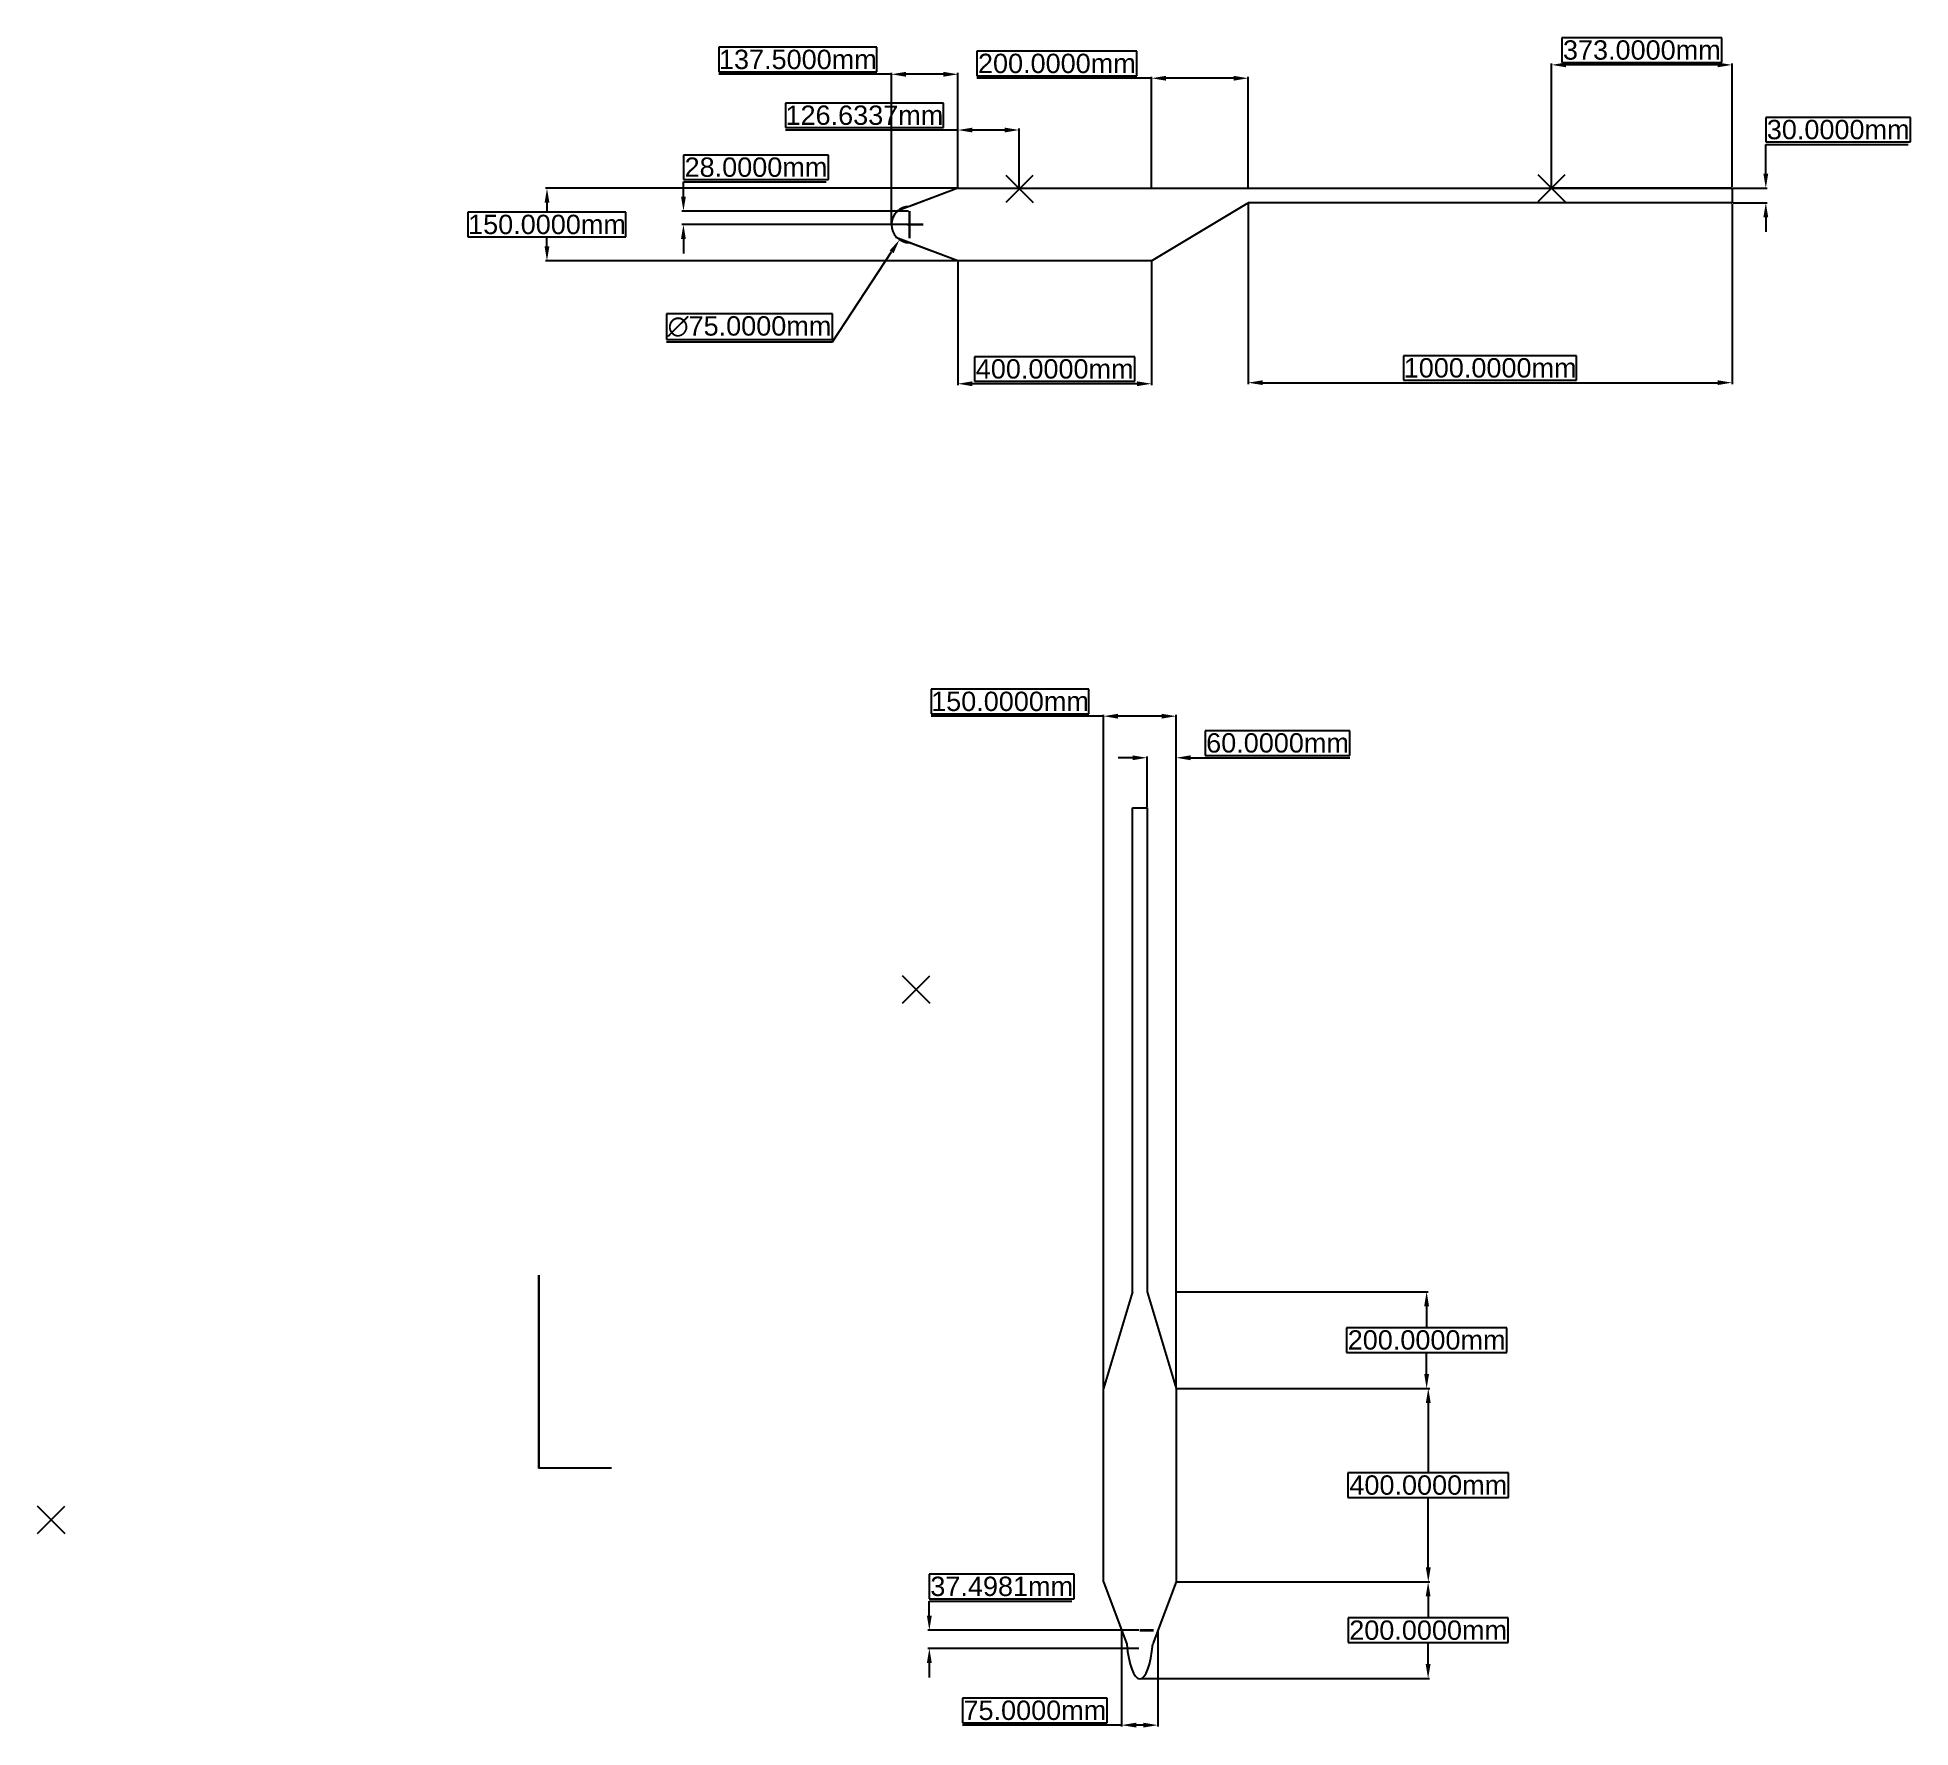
# Model space of a CAD drawing. Header units: millimetres. Extents: x 372 to 4244, y 431 to 3925.
import ezdxf

# ---------------------------------------------------------------- set-up
doc = ezdxf.new("R2010")
doc.units = ezdxf.units.MM
doc.header["$MEASUREMENT"] = 0
for name, color, linetype in [('CENTER_MARK', 170, 'Continuous'), ('FUSELAJ', 40, 'Continuous'), ('MARCAJE', 241, 'Continuous')]:
    doc.layers.add(name, color=color, linetype=linetype)
doc.layers.add('COTE', color=114, linetype='Continuous', lineweight=35)
doc.styles.get("Standard").update_dxf_attribs({"font": 'arial.ttf'})
doc.dimstyles.new('AERO_DIM', dxfattribs={"dimtxt": 40, "dimasz": 30, "dimexe": 3, "dimexo": 2, "dimgap": -5, "dimtad": 1, "dimtih": 1, "dimtoh": 1, "dimdec": 4, "dimzin": 0, "dimdsep": 46, "dimtxsty": 'Standard', "dimcen": 5, "dimadec": 0, "dimazin": 0, "dimtfac": 1, "dimtdec": 4, "dimtofl": 0, "dimtmove": 0, "dimatfit": 3, "dimfxl": 1, "dimtolj": 1, "dimtzin": 0, "dimarcsym": 0})

# ---------------------------------------------------------------- blocks, each defined once
blk = doc.blocks.new('*D3')
at = {"layer": 'COTE', "color": 0, "lineweight": -2, "transparency": 16777216}
for p, q in [((2274.7, 3460.9), (2274.7, 3205.8)), ((2674.7, 3460.9), (2674.7, 3205.8)), ((2640.6, 3264.6), (2308.7, 3264.6)), ((2308.7, 3264.6), (2308.7, 3213.8)), ((2640.6, 3213.8), (2640.6, 3264.6)), ((2308.7, 3213.8), (2640.6, 3213.8)), ((2644.7, 3208.8), (2304.7, 3208.8))]:
    blk.add_line(p, q, dxfattribs=at)
at = {"layer": 'COTE', "color": 0, "transparency": 16777216}
for points in [[(2304.7, 3213.8), (2304.7, 3203.8), (2274.7, 3208.8)], [(2644.7, 3213.8), (2644.7, 3203.8), (2674.7, 3208.8)]]:
    blk.add_solid(points, dxfattribs=at)
at = {"layer": 'Defpoints', "color": 0, "transparency": 16777216}
for p in [(2274.7, 3462.9), (2674.7, 3462.9), (2274.7, 3208.8)]:
    blk.add_point(p, dxfattribs=at)
at = {"layer": 'COTE', "color": 0, "transparency": 16777216, "insert": (2474.7, 3239.2), "char_height": 40, "attachment_point": 5}
blk.add_mtext('\\A1;400.0000mm', dxfattribs=at)
blk = doc.blocks.new('*D4')
at = {"layer": 'COTE', "color": 0, "lineweight": -2, "transparency": 16777216}
for p, q in [((2874.7, 3580.9), (2874.7, 3208)), ((3874.7, 3580.9), (3874.7, 3208)), ((3553.4, 3266.8), (3195.9, 3266.8)), ((3195.9, 3266.8), (3195.9, 3216)), ((3553.4, 3216), (3553.4, 3266.8)), ((3195.9, 3216), (3553.4, 3216)), ((2904.7, 3211), (3844.7, 3211))]:
    blk.add_line(p, q, dxfattribs=at)
at = {"layer": 'COTE', "color": 0, "transparency": 16777216}
for points in [[(2904.7, 3216), (2904.7, 3206), (2874.7, 3211)], [(3844.7, 3216), (3844.7, 3206), (3874.7, 3211)]]:
    blk.add_solid(points, dxfattribs=at)
at = {"layer": 'Defpoints', "color": 0, "transparency": 16777216}
for p in [(2874.7, 3582.9), (3874.7, 3582.9), (3874.7, 3211)]:
    blk.add_point(p, dxfattribs=at)
at = {"layer": 'COTE', "color": 0, "transparency": 16777216, "insert": (3374.7, 3241.4), "char_height": 40, "attachment_point": 5}
blk.add_mtext('\\A1;1000.0000mm', dxfattribs=at)
blk = doc.blocks.new('*D5')
at = {"layer": 'COTE', "color": 0, "lineweight": -2, "transparency": 16777216}
for p, q in [((2644.7, 3896.2), (2313.7, 3896.2)), ((2313.7, 3896.2), (2313.7, 3845.4)), ((2644.7, 3845.4), (2644.7, 3896.2)), ((2313.7, 3845.4), (2644.7, 3845.4)), ((2674.7, 3840.4), (2313.7, 3840.4)), ((2674.7, 3614.9), (2674.7, 3843.4)), ((2844.7, 3840.4), (2704.7, 3840.4)), ((2874.7, 3614.9), (2874.7, 3843.4))]:
    blk.add_line(p, q, dxfattribs=at)
at = {"layer": 'COTE', "color": 0, "transparency": 16777216}
for points in [[(2704.7, 3845.4), (2704.7, 3835.4), (2674.7, 3840.4)], [(2844.7, 3845.4), (2844.7, 3835.4), (2874.7, 3840.4)]]:
    blk.add_solid(points, dxfattribs=at)
at = {"layer": 'Defpoints', "color": 0, "transparency": 16777216}
for p in [(2674.7, 3840.4), (2674.7, 3612.9), (2874.7, 3612.9)]:
    blk.add_point(p, dxfattribs=at)
at = {"layer": 'COTE', "color": 0, "transparency": 16777216, "insert": (2479.2, 3870.8), "char_height": 40, "attachment_point": 5}
blk.add_mtext('\\A1;200.0000mm', dxfattribs=at)
blk = doc.blocks.new('*D6')
at = {"layer": 'COTE', "color": 0, "lineweight": -2, "transparency": 16777216}
for p, q in [((4243.5, 3759.5), (3944.4, 3759.5)), ((3944.4, 3759.5), (3944.4, 3708.6)), ((4243.5, 3708.6), (4243.5, 3759.5)), ((3944.4, 3708.6), (4243.5, 3708.6)), ((3944.4, 3642.9), (3944.4, 3703.6)), ((3944.4, 3703.6), (4238.5, 3703.6)), ((3876.7, 3612.9), (3947.4, 3612.9)), ((3876.7, 3582.9), (3947.4, 3582.9)), ((3944.4, 3552.9), (3944.4, 3522.9))]:
    blk.add_line(p, q, dxfattribs=at)
at = {"layer": 'COTE', "color": 0, "transparency": 16777216}
for points in [[(3939.4, 3642.9), (3949.4, 3642.9), (3944.4, 3612.9)], [(3939.4, 3552.9), (3949.4, 3552.9), (3944.4, 3582.9)]]:
    blk.add_solid(points, dxfattribs=at)
at = {"layer": 'Defpoints', "color": 0, "transparency": 16777216}
for p in [(3874.7, 3612.9), (3874.7, 3582.9), (3944.4, 3582.9)]:
    blk.add_point(p, dxfattribs=at)
at = {"layer": 'COTE', "color": 0, "transparency": 16777216, "insert": (4094, 3734), "char_height": 40, "attachment_point": 5}
blk.add_mtext('\\A1;30.0000mm', dxfattribs=at)
blk = doc.blocks.new('*D7')
at = {"layer": 'COTE', "color": 0, "lineweight": -2, "transparency": 16777216}
for p, q in [((2007.2, 3681.7), (1707.4, 3681.7)), ((1707.4, 3681.7), (1707.4, 3630.9)), ((2007.2, 3630.9), (2007.2, 3681.7)), ((1707.4, 3630.9), (2007.2, 3630.9)), ((1707.4, 3595.9), (1707.4, 3625.9)), ((1707.4, 3625.9), (2002.2, 3625.9)), ((2172.7, 3565.9), (1704.4, 3565.9)), ((2172.7, 3537.9), (1704.4, 3537.9)), ((1707.4, 3507.9), (1707.4, 3477.9))]:
    blk.add_line(p, q, dxfattribs=at)
at = {"layer": 'COTE', "color": 0, "transparency": 16777216}
for points in [[(1702.4, 3595.9), (1712.4, 3595.9), (1707.4, 3565.9)], [(1702.4, 3507.9), (1712.4, 3507.9), (1707.4, 3537.9)]]:
    blk.add_solid(points, dxfattribs=at)
at = {"layer": 'Defpoints', "color": 0, "transparency": 16777216}
for p in [(1707.4, 3565.9), (2174.7, 3565.9), (2174.7, 3537.9)]:
    blk.add_point(p, dxfattribs=at)
at = {"layer": 'COTE', "color": 0, "transparency": 16777216, "insert": (1857.3, 3656.3), "char_height": 40, "attachment_point": 5}
blk.add_mtext('\\A1;28.0000mm', dxfattribs=at)
blk = doc.blocks.new('*D8')
at = {"layer": 'COTE', "color": 0, "lineweight": -2, "transparency": 16777216}
for p, q in [((2272.7, 3612.9), (1422.4, 3612.9)), ((1588.6, 3563.3), (1262.1, 3563.3)), ((1262.1, 3563.3), (1262.1, 3512.5)), ((1425.4, 3582.9), (1425.4, 3563.3)), ((1588.6, 3512.5), (1588.6, 3563.3)), ((1262.1, 3512.5), (1588.6, 3512.5)), ((1425.4, 3492.9), (1425.4, 3512.5)), ((2272.7, 3462.9), (1422.4, 3462.9))]:
    blk.add_line(p, q, dxfattribs=at)
at = {"layer": 'COTE', "color": 0, "transparency": 16777216}
for points in [[(1420.4, 3582.9), (1430.4, 3582.9), (1425.4, 3612.9)], [(1420.4, 3492.9), (1430.4, 3492.9), (1425.4, 3462.9)]]:
    blk.add_solid(points, dxfattribs=at)
at = {"layer": 'Defpoints', "color": 0, "transparency": 16777216}
for p in [(2274.7, 3612.9), (1425.4, 3462.9), (2274.7, 3462.9)]:
    blk.add_point(p, dxfattribs=at)
at = {"layer": 'COTE', "color": 0, "transparency": 16777216, "insert": (1425.4, 3537.9), "char_height": 40, "attachment_point": 5}
blk.add_mtext('\\A1;150.0000mm', dxfattribs=at)
blk = doc.blocks.new('*D9')
at = {"layer": 'COTE', "color": 0, "lineweight": -2, "transparency": 16777216}
for p, q in [((2169.7, 3537.9), (2179.7, 3537.9)), ((2174.7, 3532.9), (2174.7, 3542.9)), ((2015.2, 3295.4), (2137.6, 3481.5)), ((2015.2, 3353.5), (1672.5, 3353.5)), ((1672.5, 3353.5), (1672.5, 3300.4)), ((2015.2, 3300.4), (2015.2, 3353.5)), ((1672.5, 3300.4), (2015.2, 3300.4)), ((1672.5, 3295.4), (2015.2, 3295.4))]:
    blk.add_line(p, q, dxfattribs=at)
at = {"layer": 'COTE', "color": 0, "transparency": 16777216}
blk.add_solid([(2133.4, 3484.2), (2141.7, 3478.7), (2154, 3506.6)], dxfattribs=at)
at = {"layer": 'Defpoints', "color": 0, "transparency": 16777216}
for p in [(2195.3, 3569.2), (2154, 3506.6)]:
    blk.add_point(p, dxfattribs=at)
at = {"layer": 'COTE', "color": 0, "transparency": 16777216, "insert": (1843.9, 3327), "char_height": 40, "attachment_point": 5}
blk.add_mtext('\\A1;∅75.0000mm', dxfattribs=at)
blk = doc.blocks.new('*D10')
at = {"layer": 'COTE', "color": 0, "lineweight": -2, "transparency": 16777216}
for p, q in [((2107.2, 3904.5), (1780.7, 3904.5)), ((1780.7, 3904.5), (1780.7, 3853.6)), ((2107.2, 3853.6), (2107.2, 3904.5)), ((1780.7, 3853.6), (2107.2, 3853.6)), ((2137.2, 3848.6), (1780.7, 3848.6)), ((2137.2, 3539.9), (2137.2, 3851.6)), ((2244.7, 3848.6), (2167.2, 3848.6)), ((2274.7, 3614.9), (2274.7, 3851.6))]:
    blk.add_line(p, q, dxfattribs=at)
at = {"layer": 'COTE', "color": 0, "transparency": 16777216}
for points in [[(2167.2, 3853.6), (2167.2, 3843.6), (2137.2, 3848.6)], [(2244.7, 3853.6), (2244.7, 3843.6), (2274.7, 3848.6)]]:
    blk.add_solid(points, dxfattribs=at)
at = {"layer": 'Defpoints', "color": 0, "transparency": 16777216}
for p in [(2137.2, 3848.6), (2274.7, 3612.9), (2137.2, 3537.9)]:
    blk.add_point(p, dxfattribs=at)
at = {"layer": 'COTE', "color": 0, "transparency": 16777216, "insert": (1943.9, 3879.1), "char_height": 40, "attachment_point": 5}
blk.add_mtext('\\A1;137.5000mm', dxfattribs=at)
blk = doc.blocks.new('*D11')
at = {"layer": 'COTE', "color": 0, "lineweight": -2, "transparency": 16777216}
for p, q in [((3853.3, 3923.9), (3523, 3923.9)), ((3523, 3923.9), (3523, 3873)), ((3853.3, 3873), (3853.3, 3923.9)), ((3523, 3873), (3853.3, 3873)), ((3501.7, 3614.9), (3501.7, 3871)), ((3844.7, 3868), (3531.7, 3868)), ((3874.7, 3614.9), (3874.7, 3871))]:
    blk.add_line(p, q, dxfattribs=at)
at = {"layer": 'COTE', "color": 0, "transparency": 16777216}
for points in [[(3531.7, 3873), (3531.7, 3863), (3501.7, 3868)], [(3844.7, 3873), (3844.7, 3863), (3874.7, 3868)]]:
    blk.add_solid(points, dxfattribs=at)
at = {"layer": 'Defpoints', "color": 0, "transparency": 16777216}
for p in [(3501.7, 3868), (3501.7, 3612.9), (3874.7, 3612.9)]:
    blk.add_point(p, dxfattribs=at)
at = {"layer": 'COTE', "color": 0, "transparency": 16777216, "insert": (3688.2, 3898.5), "char_height": 40, "attachment_point": 5}
blk.add_mtext('\\A1;373.0000mm', dxfattribs=at)
blk = doc.blocks.new('*D12')
at = {"layer": 'COTE', "color": 0, "lineweight": -2, "transparency": 16777216}
for p, q in [((2244.7, 3789.1), (1918.2, 3789.1)), ((1918.2, 3789.1), (1918.2, 3738.3)), ((2244.7, 3738.3), (2244.7, 3789.1)), ((1918.2, 3738.3), (2244.7, 3738.3)), ((2274.7, 3733.3), (1918.2, 3733.3)), ((2274.7, 3614.9), (2274.7, 3736.3)), ((2371.3, 3733.3), (2304.7, 3733.3)), ((2401.3, 3614.9), (2401.3, 3736.3))]:
    blk.add_line(p, q, dxfattribs=at)
at = {"layer": 'COTE', "color": 0, "transparency": 16777216}
for points in [[(2304.7, 3738.3), (2304.7, 3728.3), (2274.7, 3733.3)], [(2371.3, 3738.3), (2371.3, 3728.3), (2401.3, 3733.3)]]:
    blk.add_solid(points, dxfattribs=at)
at = {"layer": 'Defpoints', "color": 0, "transparency": 16777216}
for p in [(2274.7, 3733.3), (2274.7, 3612.9), (2401.3, 3612.9)]:
    blk.add_point(p, dxfattribs=at)
at = {"layer": 'COTE', "color": 0, "transparency": 16777216, "insert": (2081.4, 3763.7), "char_height": 40, "attachment_point": 5}
blk.add_mtext('\\A1;126.6337mm', dxfattribs=at)
blk = doc.blocks.new('*D13')
at = {"layer": 'COTE', "color": 0, "lineweight": -2, "transparency": 16777216}
for p, q in [((2545.6, 2577.3), (2219.1, 2577.3)), ((2219.1, 2577.3), (2219.1, 2526.5)), ((2545.6, 2526.5), (2545.6, 2577.3)), ((2219.1, 2526.5), (2545.6, 2526.5)), ((2575.6, 2521.5), (2219.1, 2521.5)), ((2575.6, 1133.7), (2575.6, 2524.5)), ((2695.6, 2521.5), (2605.6, 2521.5)), ((2725.6, 1133.7), (2725.6, 2524.5))]:
    blk.add_line(p, q, dxfattribs=at)
at = {"layer": 'COTE', "color": 0, "transparency": 16777216}
for points in [[(2605.6, 2526.5), (2605.6, 2516.5), (2575.6, 2521.5)], [(2695.6, 2526.5), (2695.6, 2516.5), (2725.6, 2521.5)]]:
    blk.add_solid(points, dxfattribs=at)
at = {"layer": 'Defpoints', "color": 0, "transparency": 16777216}
for p in [(2575.6, 2521.5), (2575.6, 1131.7), (2725.6, 1131.7)]:
    blk.add_point(p, dxfattribs=at)
at = {"layer": 'COTE', "color": 0, "transparency": 16777216, "insert": (2382.4, 2551.9), "char_height": 40, "attachment_point": 5}
blk.add_mtext('\\A1;150.0000mm', dxfattribs=at)
blk = doc.blocks.new('*D14')
at = {"layer": 'COTE', "color": 0, "lineweight": -2, "transparency": 16777216}
for p, q in [((3085, 2491.4), (2785.6, 2491.4)), ((2785.6, 2491.4), (2785.6, 2440.5)), ((3085, 2440.5), (3085, 2491.4)), ((2785.6, 2440.5), (3085, 2440.5)), ((2635.6, 2435.5), (2605.6, 2435.5)), ((2665.6, 2333.7), (2665.6, 2438.5)), ((2725.6, 2437.5), (2725.6, 2438.5)), ((2755.6, 2435.5), (3085, 2435.5))]:
    blk.add_line(p, q, dxfattribs=at)
at = {"layer": 'COTE', "color": 0, "transparency": 16777216}
for points in [[(2635.6, 2440.5), (2635.6, 2430.5), (2665.6, 2435.5)], [(2755.6, 2440.5), (2755.6, 2430.5), (2725.6, 2435.5)]]:
    blk.add_solid(points, dxfattribs=at)
at = {"layer": 'Defpoints', "color": 0, "transparency": 16777216}
for p in [(2725.6, 2435.5), (2725.6, 2435.5), (2665.6, 2331.7)]:
    blk.add_point(p, dxfattribs=at)
at = {"layer": 'COTE', "color": 0, "transparency": 16777216, "insert": (2935.3, 2466), "char_height": 40, "attachment_point": 5}
blk.add_mtext('\\A1;60.0000mm', dxfattribs=at)
blk = doc.blocks.new('*D15')
at = {"layer": 'COTE', "color": 0, "lineweight": -2, "transparency": 16777216}
for p, q in [((2727.6, 1331.7), (3246.4, 1331.7)), ((3243.4, 1301.7), (3243.4, 1257.1)), ((3408.9, 1257.1), (3078, 1257.1)), ((3078, 1257.1), (3078, 1206.3)), ((3408.9, 1206.3), (3408.9, 1257.1)), ((3078, 1206.3), (3408.9, 1206.3)), ((3243.4, 1161.7), (3243.4, 1206.3)), ((2727.6, 1131.7), (3246.4, 1131.7))]:
    blk.add_line(p, q, dxfattribs=at)
at = {"layer": 'COTE', "color": 0, "transparency": 16777216}
for points in [[(3238.4, 1301.7), (3248.4, 1301.7), (3243.4, 1331.7)], [(3238.4, 1161.7), (3248.4, 1161.7), (3243.4, 1131.7)]]:
    blk.add_solid(points, dxfattribs=at)
at = {"layer": 'Defpoints', "color": 0, "transparency": 16777216}
for p in [(2725.6, 1331.7), (3243.4, 1331.7), (2725.6, 1131.7)]:
    blk.add_point(p, dxfattribs=at)
at = {"layer": 'COTE', "color": 0, "transparency": 16777216, "insert": (3243.4, 1231.7), "char_height": 40, "attachment_point": 5}
blk.add_mtext('\\A1;200.0000mm', dxfattribs=at)
blk = doc.blocks.new('*D16')
at = {"layer": 'COTE', "color": 0, "lineweight": -2, "transparency": 16777216}
for p, q in [((2727.6, 1131.7), (3249.8, 1131.7)), ((3246.8, 1101.7), (3246.8, 957.1)), ((3412.7, 957.1), (3080.8, 957.1)), ((3080.8, 957.1), (3080.8, 906.3)), ((3412.7, 906.3), (3412.7, 957.1)), ((3080.8, 906.3), (3412.7, 906.3)), ((3246.8, 761.7), (3246.8, 906.3)), ((2727.6, 731.7), (3249.8, 731.7))]:
    blk.add_line(p, q, dxfattribs=at)
at = {"layer": 'COTE', "color": 0, "transparency": 16777216}
for points in [[(3241.8, 1101.7), (3251.8, 1101.7), (3246.8, 1131.7)], [(3241.8, 761.7), (3251.8, 761.7), (3246.8, 731.7)]]:
    blk.add_solid(points, dxfattribs=at)
at = {"layer": 'Defpoints', "color": 0, "transparency": 16777216}
for p in [(2725.6, 1131.7), (3246.8, 1131.7), (2725.6, 731.7)]:
    blk.add_point(p, dxfattribs=at)
at = {"layer": 'COTE', "color": 0, "transparency": 16777216, "insert": (3246.8, 931.7), "char_height": 40, "attachment_point": 5}
blk.add_mtext('\\A1;400.0000mm', dxfattribs=at)
blk = doc.blocks.new('*D17')
at = {"layer": 'COTE', "color": 0, "lineweight": -2, "transparency": 16777216}
for p, q in [((2727.6, 731.7), (3249.5, 731.7)), ((3246.5, 701.7), (3246.5, 657.1)), ((3412, 657.1), (3081.1, 657.1)), ((3081.1, 657.1), (3081.1, 606.3)), ((3412, 606.3), (3412, 657.1)), ((3081.1, 606.3), (3412, 606.3)), ((3246.5, 561.7), (3246.5, 606.3)), ((2652.7, 531.7), (3249.5, 531.7))]:
    blk.add_line(p, q, dxfattribs=at)
at = {"layer": 'COTE', "color": 0, "transparency": 16777216}
for points in [[(3241.5, 701.7), (3251.5, 701.7), (3246.5, 731.7)], [(3241.5, 561.7), (3251.5, 561.7), (3246.5, 531.7)]]:
    blk.add_solid(points, dxfattribs=at)
at = {"layer": 'Defpoints', "color": 0, "transparency": 16777216}
for p in [(2725.6, 731.7), (3246.5, 731.7), (2650.7, 531.7)]:
    blk.add_point(p, dxfattribs=at)
at = {"layer": 'COTE', "color": 0, "transparency": 16777216, "insert": (3246.5, 631.7), "char_height": 40, "attachment_point": 5}
blk.add_mtext('\\A1;200.0000mm', dxfattribs=at)
blk = doc.blocks.new('FUSELAJ_TOP')
at = {"layer": 'FUSELAJ'}
for p, q in [((2235, 471.7), (2235, 1471.7)), ((2235, 1471.7), (2265, 1471.7)), ((2265, 1471.7), (2265, 471.7)), ((2235, 471.7), (2175, 271.7)), ((2265, 471.7), (2325, 271.7)), ((2175, -128.3), (2175, 271.7)), ((2325, 271.7), (2325, -128.3)), ((2175, -128.3), (2223.2, -256.8)), ((2325, -128.3), (2276.9, -256.7))]:
    blk.add_line(p, q, dxfattribs=at)
blk.add_ellipse((2250, -228.4), major_axis=(0, -100), ratio=0.280112, start_param=5.000448, end_param=7.566721, dxfattribs=at)
at = {"layer": 'MARCAJE'}
for p, q in [((1787.9, 1096.6), (1759.6, 1124.9)), ((1759.6, 1068.3), (1816.2, 1124.9)), ((1787.9, 1096.6), (1816.2, 1068.3)), ((0, 0), (-28.3, 28.3)), ((-28.3, -28.3), (28.3, 28.3)), ((0, 0), (28.3, -28.3))]:
    blk.add_line(p, q, dxfattribs=at)
blk = doc.blocks.new('*D18')
at = {"layer": 'COTE', "color": 0, "lineweight": -2, "transparency": 16777216}
for p, q in [((2613.1, 629.7), (2613.1, 432.6)), ((2688.1, 629.7), (2688.1, 432.6)), ((2583.1, 491.5), (2284.3, 491.5)), ((2284.3, 491.5), (2284.3, 440.6)), ((2583.1, 440.6), (2583.1, 491.5)), ((2284.3, 440.6), (2583.1, 440.6)), ((2613.1, 435.6), (2284.3, 435.6)), ((2658.1, 435.6), (2643.1, 435.6))]:
    blk.add_line(p, q, dxfattribs=at)
at = {"layer": 'COTE', "color": 0, "transparency": 16777216}
for points in [[(2643.1, 440.6), (2643.1, 430.6), (2613.1, 435.6)], [(2658.1, 440.6), (2658.1, 430.6), (2688.1, 435.6)]]:
    blk.add_solid(points, dxfattribs=at)
at = {"layer": 'Defpoints', "color": 0, "transparency": 16777216}
for p in [(2613.1, 631.7), (2688.1, 631.7), (2613.1, 435.6)]:
    blk.add_point(p, dxfattribs=at)
at = {"layer": 'COTE', "color": 0, "transparency": 16777216, "insert": (2433.7, 466), "char_height": 40, "attachment_point": 5}
blk.add_mtext('\\A1;75.0000mm', dxfattribs=at)
blk = doc.blocks.new('*D19')
at = {"layer": 'COTE', "color": 0, "lineweight": -2, "transparency": 16777216}
for p, q in [((2514.8, 747.7), (2215.6, 747.7)), ((2215.6, 747.7), (2215.6, 696.8)), ((2514.8, 696.8), (2514.8, 747.7)), ((2215.6, 696.8), (2514.8, 696.8)), ((2215.6, 661.8), (2215.6, 691.8)), ((2215.6, 691.8), (2509.8, 691.8)), ((2648.6, 631.7), (2212.6, 631.8)), ((2648.6, 594.2), (2212.6, 594.3)), ((2215.6, 564.3), (2215.6, 534.3))]:
    blk.add_line(p, q, dxfattribs=at)
at = {"layer": 'COTE', "color": 0, "transparency": 16777216}
for points in [[(2210.6, 661.8), (2220.6, 661.8), (2215.6, 631.8)], [(2210.6, 564.3), (2220.6, 564.3), (2215.6, 594.3)]]:
    blk.add_solid(points, dxfattribs=at)
at = {"layer": 'Defpoints', "color": 0, "transparency": 16777216}
for p in [(2215.6, 631.8), (2650.6, 631.7), (2650.6, 594.2)]:
    blk.add_point(p, dxfattribs=at)
at = {"layer": 'COTE', "color": 0, "transparency": 16777216, "insert": (2365.2, 722.3), "char_height": 40, "attachment_point": 5}
blk.add_mtext('\\A1;37.4981mm', dxfattribs=at)
blk = doc.blocks.new('FUSELAJ_UAV_3D')
at = {"layer": 'FUSELAJ', "extrusion": (1, 0, 0)}
for p, q in [((-2.2, 92.9, 150), (-2.2, 492.9, 150)), ((-2.2, 492.9, 0), (-2.2, 92.9, 0))]:
    blk.add_line(p, q, dxfattribs=at)
at = {"layer": 'FUSELAJ'}
blk.add_line((148.1, 93.8), (-1.9, 93.8), dxfattribs=at)

msp = doc.modelspace()

# ---------------------------------------------------------------- linework, layer by layer
at = {"layer": 'CENTER_MARK'}
for p, q in [((2174.65298, 3509.86968), (2174.65298, 3565.86968)), ((2174.65298, 3565.86968), (2174.65298, 3537.86968)), ((2202.65298, 3537.86968), (2146.65298, 3537.86968)), ((2174.65298, 3537.86968), (2174.65298, 3509.86968)), ((2174.65298, 3537.86968), (2202.65298, 3537.86968))]:
    msp.add_line(p, q, dxfattribs=at)
at = {"layer": 'COTE'}
msp.add_line((2650.61455, 631.69598), (2678.61455, 631.69598), dxfattribs=at)
at = {"layer": 'FUSELAJ'}
for p, q in [((2274.65484, 3612.88087), (2146.24379, 3564.72673)), ((2274.65484, 3612.88087), (2174.65484, 3575.38087)), ((2274.65484, 3612.88087), (2674.65484, 3612.88087)), ((2274.65484, 3612.88087), (2674.65484, 3612.88087)), ((2674.65484, 3612.88087), (2924.65484, 3612.88087)), ((2674.65484, 3612.88087), (2874.65484, 3612.88087)), ((2674.65484, 3612.88087), (2924.65484, 3612.88087)), ((2674.65484, 3612.88087), (2874.65484, 3612.88087)), ((2874.65484, 3612.88087), (3874.65484, 3612.88087)), ((2874.65484, 3612.88087), (2924.65484, 3612.88087)), ((2874.65484, 3612.88087), (3874.65484, 3612.88087)), ((2874.65484, 3612.88087), (2924.65484, 3612.88087)), ((3874.65484, 3612.88087), (3501.65484, 3612.88087)), ((3874.65484, 3612.88087), (3874.65484, 3582.88087)), ((3874.65484, 3612.88087), (3874.65484, 3582.88087)), ((2674.65484, 3462.88087), (2874.65484, 3582.88087)), ((2674.65484, 3462.88087), (2874.65484, 3582.88087)), ((2674.65484, 3462.88087), (2874.65484, 3582.88087)), ((3874.65484, 3582.88087), (2874.65484, 3582.88087)), ((3874.65484, 3582.88087), (2874.65484, 3582.88087)), ((2274.65484, 3462.88087), (2146.3204, 3511.00628)), ((2274.65484, 3462.88087), (2174.65484, 3500.38087)), ((2674.65484, 3462.88087), (2274.65484, 3462.88087)), ((2674.65484, 3462.88087), (2274.65484, 3462.88087))]:
    msp.add_line(p, q, dxfattribs=at)
msp.add_arc((2174.65484, 3537.88087), 37.5, 90, 270, dxfattribs=at)
at = {"layer": 'MARCAJE'}
for p, q in [((2373.86214, 3640.30722), (2430.43068, 3583.73868)), ((2402.14641, 3612.02295), (2430.43068, 3640.30722)), ((3473.37057, 3641.16514), (3529.93911, 3584.5966)), ((3501.65484, 3612.88087), (3529.93911, 3641.16514)), ((2402.14641, 3612.02295), (2373.86214, 3583.73868)), ((3501.65484, 3612.88087), (3473.37057, 3584.5966))]:
    msp.add_line(p, q, dxfattribs=at)

# ---------------------------------------------------------------- block references
at = {"layer": 'FUSELAJ'}
msp.add_blockref('FUSELAJ_UAV_3D', (1410.92507, 872.94899), dxfattribs=at)
at = {"layer": 'MARCAJE'}
msp.add_blockref('FUSELAJ_TOP', (400.60337, 860.04734), dxfattribs=at)

# ---------------------------------------------------------------- dimensions: what is measured, and where the dimension line sits
at = {"layer": 'COTE'}
for base, p1, p2, picture, middle in [((3501.65484, 3868.03767), (3874.65484, 3612.88087), (3501.65484, 3612.88087), '*D11', (3688.15484, 3898.47423)), ((2137.15484, 3848.6303), (2274.65484, 3612.88087), (2137.15484, 3537.86968), '*D10', (1943.91473, 3879.06686)), ((2674.65484, 3840.38863), (2874.65484, 3612.88087), (2674.65484, 3612.88087), '*D5', (2479.19099, 3870.81155)), ((2274.6548408, 3733.2555843), (2401.2884912, 3612.880869), (2274.6548408, 3612.880869), '*D12', (2081.4147317, 3763.6921464)), ((3874.65484, 3211.00104), (2874.65484, 3582.88087), (3874.65484, 3582.88087), '*D4', (3374.65484, 3241.42396)), ((2274.65484, 3208.76692), (2674.65484, 3462.88087), (2274.65484, 3462.88087), '*D3', (2474.65484, 3239.18983)), ((2575.60337, 2521.47939), (2725.60337, 1131.69785), (2575.60337, 1131.69785), '*D13', (2382.36326, 2551.90231)), ((2725.60337, 2435.5271), (2665.60337, 2331.69785), (2725.60337, 2435.5271), '*D14', (2935.29641, 2465.95002)), ((2613.10337, 435.61209), (2688.10337, 631.69785), (2613.10337, 631.69785), '*D18', (2433.68317, 466.03501))]:
    dim = msp.add_linear_dim(base=base, p1=p1, p2=p2, dimstyle='AERO_DIM', override={"dimpost": 'mm'}, dxfattribs=at)
    dim.commit()
    dim.dimension.update_dxf_attribs({"geometry": picture, "text_midpoint": middle})
dim = msp.add_linear_dim(base=(3944.40274, 3582.88087), p1=(3874.65484, 3612.88087), p2=(3874.65484, 3582.88087), angle=90, dimstyle='AERO_DIM', override={"dimpost": 'mm'}, dxfattribs=at)
dim.commit()
dim.dimension.update_dxf_attribs({"geometry": '*D6', "text_midpoint": (4093.973, 3703.5996), "dimtype": 160})
for base, p1, p2, picture, middle in [((1707.3834, 3565.86968), (2174.65298, 3537.86968), (2174.65298, 3565.86968), '*D7', (1857.30837, 3656.2926)), ((1425.35985, 3462.88087), (2274.65484, 3612.88087), (2274.65484, 3462.88087), '*D8', (1425.35985, 3537.88087)), ((3243.4458, 1331.69785), (2725.60337, 1131.69785), (2725.60337, 1331.69785), '*D15', (3243.4458, 1231.69785)), ((3246.76645, 1131.69785), (2725.60337, 731.69785), (2725.60337, 1131.69785), '*D16', (3246.76645, 931.69785)), ((3246.52125, 731.69608), (2650.65299, 531.69608), (2725.6027, 731.69608), '*D17', (3246.52125, 631.69608))]:
    dim = msp.add_linear_dim(base=base, p1=p1, p2=p2, angle=90, dimstyle='AERO_DIM', override={"dimpost": 'mm'}, dxfattribs=at)
    dim.commit()
    dim.dimension.update_dxf_attribs({"geometry": picture, "text_midpoint": middle})
dim = msp.add_diameter_dim_2p(p1=(2195.2615, 3569.21162), p2=(2154.04819, 3506.55012), dimstyle='AERO_DIM', override={"dimpost": 'mm'}, dxfattribs=at)
dim.commit()
dim.dimension.update_dxf_attribs({"geometry": '*D9', "text_midpoint": (1843.85953, 3295.44777), "dimtype": 163})
dim = msp.add_aligned_dim(p1=(2650.60337, 594.19785), p2=(2650.61455, 631.69598), distance=435.00982, dimstyle='AERO_DIM', override={"dimpost": 'mm'}, dxfattribs=at)
dim.commit()
dim.dimension.update_dxf_attribs({"geometry": '*D19', "text_midpoint": (2365.19292, 722.26235)})

doc.saveas('drawing.dxf')
